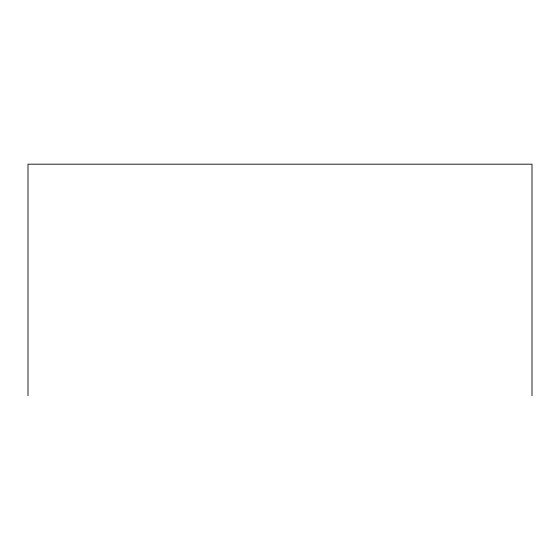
<?xml version="1.0" encoding="UTF-8"?>
<svg xmlns="http://www.w3.org/2000/svg" width="560" height="560" viewBox="0 0 560 560"><rect width="100%" height="100%" fill="white"/><g stroke="black" fill="none" stroke-linecap="round" stroke-linejoin="round"><path stroke-width="0.84" d="M532 395.815L532 164.185L28 164.185L28 395.815"/></g></svg>
